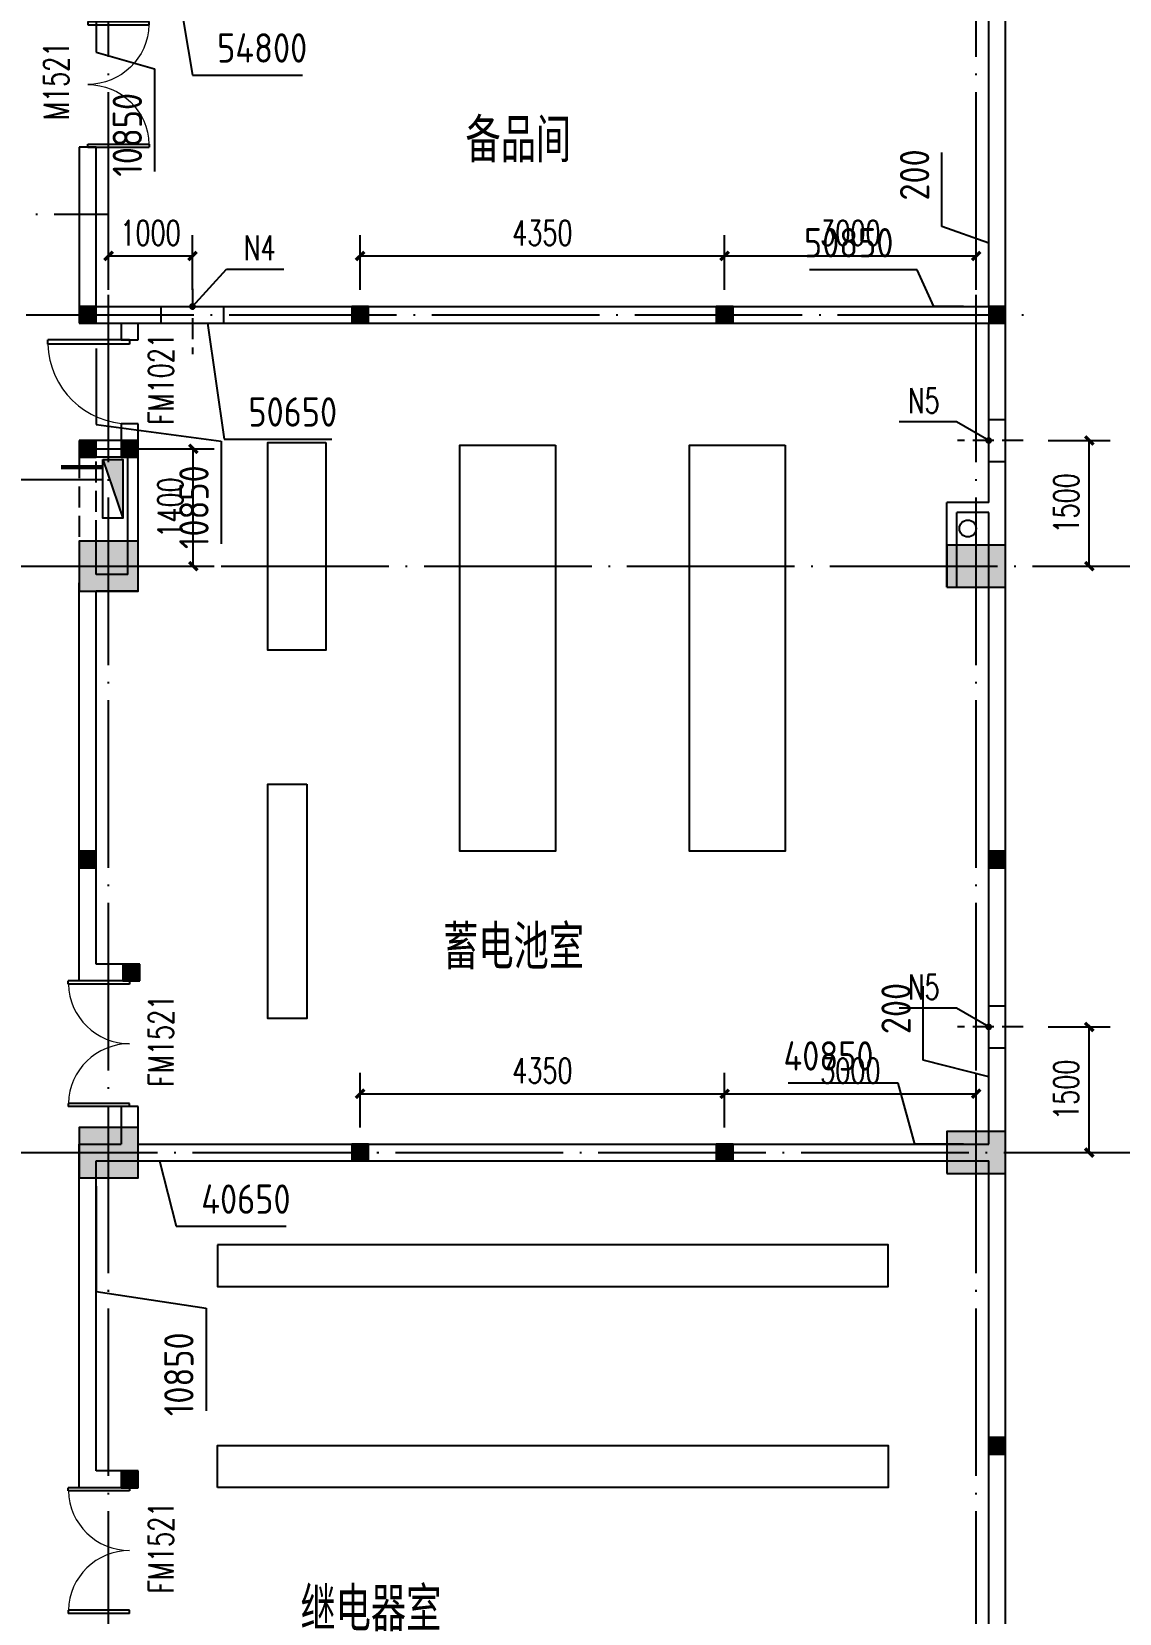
# Model space of a CAD drawing. Extents: x -59142 to 322364, y -122476 to 91021.
# Drawn here: x 99029 to 112007, y 61872 to 80753 of the extents above; entities that cross this region are included whole.
import ezdxf

# ---------------------------------------------------------------- set-up
doc = ezdxf.new("R2010")
doc.units = 0
doc.header["$LTSCALE"] = 1000
doc.header["$MEASUREMENT"] = 0
doc.linetypes.add('DASH', pattern=[0.35, 0.25, -0.1])
doc.linetypes.add('DOTE', pattern=[2.42, 2, -0.2, 0.02, -0.2])
for name, color, linetype in [('CENTRE LINE', 1, 'DOTE'), ('COLUMN', 255, 'Continuous'), ('DIM_IDEN', 3, 'Continuous'), ('DOTE', 1, 'DOTE'), ('EQUIPMENT', 171, 'Continuous'), ('GROUND', 204, 'Continuous'), ('HOLE', 6, 'Continuous'), ('PUB_DIM', 3, 'Continuous'), ('PUB_HATCH', 255, 'Continuous'), ('PUB_TEXT', 7, 'Continuous'), ('TEXT', 62, 'Continuous'), ('WALL', 255, 'Continuous'), ('WINDOW', 4, 'Continuous'), ('WINDOW_TEXT', 7, 'Continuous')]:
    doc.layers.add(name, color=color, linetype=linetype)
doc.styles.add('_TCH_DIM', font='SIMPLEX', dxfattribs={"bigfont": 'GBCBIG'})
doc.styles.add('_TCH_DIM_T3', font='SIMPLEX', dxfattribs={"width": 0.705882, "bigfont": 'GBCBIG'})
doc.styles.add('_TCH_WINDOW', font='SIMPLEX', dxfattribs={"bigfont": 'GBCBIG'})
doc.styles.add('HZTXT', font='geditxt.shx', dxfattribs={"width": 0.8, "bigfont": 'hztxt1.shx'})
doc.styles.get("Standard").update_dxf_attribs({"font": 'gbenor.shx', "bigfont": 'gbcbig.shx'})
doc.dimstyles.new('_TCH_ARCH&&100', dxfattribs={"dimtxt": 297.5, "dimasz": 100, "dimexe": 250, "dimexo": 300, "dimgap": 126.25, "dimtad": 1, "dimdec": 0, "dimzin": 0, "dimdsep": 46, "dimtxsty": '_TCH_DIM_T3', "dimblk": 'ARCHTICK', "dimcen": 0.09, "dimazin": 2, "dimtfac": 1, "dimtdec": 0, "dimtix": 1, "dimtmove": 2, "dimatfit": 3, "dimfxl": 1, "dimtolj": 1, "dimtzin": 0, "dimarcsym": 0})
doc.dimstyles.get("Standard").update_dxf_attribs({"dimscale": 100, "dimtxt": 3.5, "dimasz": 1, "dimexe": 2.5, "dimexo": 3, "dimgap": 1.5, "dimtad": 1, "dimdec": 0, "dimzin": 0, "dimdsep": 46, "dimtxsty": 'Standard', "dimblk": 'ARCHTICK', "dimcen": 0.09, "dimadec": 0, "dimazin": 0, "dimtfac": 1, "dimtdec": 0, "dimtix": 1, "dimtmove": 2, "dimatfit": 3, "dimfxl": 1, "dimtolj": 1, "dimtzin": 0, "dimarcsym": 0})

# ---------------------------------------------------------------- blocks, each defined once
blk = doc.blocks.new('_FZH')
blk.add_lwpolyline([(-0.5, -0.5), (0.5, -0.5), (0.5, 0.5), (-0.5, 0.5)], close=True)
at = {"layer": 'PUB_HATCH'}
blk.add_solid([(-0.5, -0.5), (0.5, -0.5), (-0.5, 0.5), (0.5, 0.5)], dxfattribs=at)
blk = doc.blocks.new('DSADa')
at = {"layer": 'COLUMN'}
for p, xscale, yscale, zscale, rotation in [((12750, -7000), 700.0000000001892, 599.9984741202788, 599.9984741202788, 3.692380445562536e-11), ((23100, -7000), 699.9999999997672, 499.9999999998399, 499.9999999998399, 3.811489492195883e-11), ((12750, -14000), 700.0000000001892, 599.9984741202788, 599.9984741202788, 3.692380445562536e-11), ((23100, -14000), 699.9999999997672, 499.9999999998399, 499.9999999998399, 3.811489492195883e-11)]:
    blk.add_blockref('_FZH', p, dxfattribs=dict(at, xscale=xscale, yscale=yscale, zscale=zscale, rotation=rotation))
blk = doc.blocks.new('A$C0FBE4C39')
at = {"layer": 'EQUIPMENT'}
for points in [[(-7759, -5522), (-7759, -8002), (-8449, -8003), (-8449, -5522)], [(-5019, -5557), (-5019, -10400), (-6159, -10400), (-6159, -5557)], [(-2279, -5557), (-2279, -10400), (-3419, -10400), (-3419, -5557)], [(-7987, -9603), (-7987, -12401), (-8449, -12401), (-8449, -9603)], [(-9050, -15100), (-9050, -15600), (-1050, -15600), (-1050, -15100)], [(-9050, -17999), (-9050, -17498), (-1050, -17498), (-1050, -17999)]]:
    blk.add_lwpolyline(points, close=True, dxfattribs=at)
blk = doc.blocks.new('A$C2CBA13EF')
at = {"layer": 'GROUND'}
blk.add_circle((23000, 27950), 100, dxfattribs=at)
blk = doc.blocks.new('trwt')
at = {"layer": 'EQUIPMENT'}
h = blk.add_hatch(color=256, dxfattribs=at)
h.dxf.hatch_style = 1
h.paths.add_polyline_path([(240, 0), (240, 700), (0, 700)])
blk.add_line((0, 700), (240, 0), dxfattribs=at)
blk.add_lwpolyline([(0, 700), (240, 700), (240, 0), (0, 0)], close=True, dxfattribs=at)
blk = doc.blocks.new('_ArchTick')
at = {"color": 0, "linetype": 'ByBlock', "const_width": 0.4}
blk.add_lwpolyline([(-0.5, -0.5), (0.5, 0.5)], dxfattribs=at)
blk = doc.blocks.new('*D377')
at = {"layer": 'Defpoints', "color": 0, "transparency": 16777216}
for p in [(110858, 68872), (111648, 68872), (110858, 67372)]:
    blk.add_point(p, dxfattribs=at)
at = {"layer": 'HOLE', "color": 0, "lineweight": -2, "transparency": 16777216}
for p, q in [((111158, 68872), (111898, 68872)), ((111648, 67372), (111648, 68872)), ((111158, 67372), (111898, 67372))]:
    blk.add_line(p, q, dxfattribs=at)
at = {"layer": 'HOLE', "color": 0, "lineweight": -2, "transparency": 16777216, "xscale": 100, "yscale": 100, "zscale": 100}
for p, rotation in [((111648, 68872), 90), ((111648, 67372), 270)]:
    blk.add_blockref('_ArchTick', p, dxfattribs=dict(at, rotation=rotation))
at = {"layer": 'HOLE', "color": 0, "transparency": 16777216, "insert": (111373, 68122), "char_height": 297.5, "attachment_point": 5, "rotation": 90, "style": '_TCH_DIM_T3'}
blk.add_mtext('\\A1;1500', dxfattribs=at)
blk = doc.blocks.new('*D382')
at = {"layer": 'Defpoints', "color": 0, "transparency": 16777216}
for p in [(110858, 75872), (111648, 75872), (110858, 74372)]:
    blk.add_point(p, dxfattribs=at)
at = {"layer": 'HOLE', "color": 0, "lineweight": -2, "transparency": 16777216}
for p, q in [((111158, 75872), (111898, 75872)), ((111648, 74372), (111648, 75872)), ((111158, 74372), (111898, 74372))]:
    blk.add_line(p, q, dxfattribs=at)
at = {"layer": 'HOLE', "color": 0, "lineweight": -2, "transparency": 16777216, "xscale": 100, "yscale": 100, "zscale": 100}
for p, rotation in [((111648, 75872), 90), ((111648, 74372), 270)]:
    blk.add_blockref('_ArchTick', p, dxfattribs=dict(at, rotation=rotation))
at = {"layer": 'HOLE', "color": 0, "transparency": 16777216, "insert": (111374, 75122), "char_height": 297.5, "attachment_point": 5, "rotation": 90, "style": '_TCH_DIM_T3'}
blk.add_mtext('\\A1;1500', dxfattribs=at)
blk = doc.blocks.new('*D383')
at = {"layer": 'Defpoints', "color": 0, "transparency": 16777216}
for p in [(107298, 78075), (102948, 77372), (107298, 77372)]:
    blk.add_point(p, dxfattribs=at)
at = {"layer": 'PUB_DIM', "color": 0, "lineweight": -2, "transparency": 16777216}
for p, q in [((102948, 77672), (102948, 78325)), ((107298, 77672), (107298, 78325)), ((102948, 78075), (107298, 78075))]:
    blk.add_line(p, q, dxfattribs=at)
at = {"layer": 'PUB_DIM', "color": 0, "lineweight": -2, "transparency": 16777216, "xscale": 100, "yscale": 100, "zscale": 100, "rotation": 180}
blk.add_blockref('_ArchTick', (102948, 78075), dxfattribs=at)
at = {"layer": 'PUB_DIM', "color": 0, "lineweight": -2, "transparency": 16777216, "xscale": 100, "yscale": 100, "zscale": 100}
blk.add_blockref('_ArchTick', (107298, 78075), dxfattribs=at)
at = {"layer": 'PUB_DIM', "color": 0, "transparency": 16777216, "insert": (105123, 78350), "char_height": 297.5, "attachment_point": 5, "style": '_TCH_DIM_T3'}
blk.add_mtext('\\A1;4350', dxfattribs=at)
blk = doc.blocks.new('*D384')
at = {"layer": 'Defpoints', "color": 0, "transparency": 16777216}
for p in [(110298, 78075), (107298, 77372), (110298, 77372)]:
    blk.add_point(p, dxfattribs=at)
at = {"layer": 'PUB_DIM', "color": 0, "lineweight": -2, "transparency": 16777216}
for p, q in [((107298, 77672), (107298, 78325)), ((110298, 77672), (110298, 78325)), ((107298, 78075), (110298, 78075))]:
    blk.add_line(p, q, dxfattribs=at)
at = {"layer": 'PUB_DIM', "color": 0, "lineweight": -2, "transparency": 16777216, "xscale": 100, "yscale": 100, "zscale": 100, "rotation": 180}
blk.add_blockref('_ArchTick', (107298, 78075), dxfattribs=at)
at = {"layer": 'PUB_DIM', "color": 0, "lineweight": -2, "transparency": 16777216, "xscale": 100, "yscale": 100, "zscale": 100}
blk.add_blockref('_ArchTick', (110298, 78075), dxfattribs=at)
at = {"layer": 'PUB_DIM', "color": 0, "transparency": 16777216, "insert": (108798, 78350), "char_height": 297.5, "attachment_point": 5, "style": '_TCH_DIM_T3'}
blk.add_mtext('\\A1;3000', dxfattribs=at)
blk = doc.blocks.new('*D923')
at = {"layer": 'Defpoints', "color": 0, "transparency": 16777216}
for p in [(100418, 75772), (100958, 75772), (100418, 74372)]:
    blk.add_point(p, dxfattribs=at)
at = {"layer": 'PUB_DIM', "color": 0, "lineweight": -2, "transparency": 16777216}
for p, q in [((100718, 75772), (101208, 75772)), ((100958, 74372), (100958, 75772)), ((100718, 74372), (101208, 74372))]:
    blk.add_line(p, q, dxfattribs=at)
at = {"layer": 'PUB_DIM', "color": 0, "lineweight": -2, "transparency": 16777216, "xscale": 100, "yscale": 100, "zscale": 100}
for p, rotation in [((100958, 75772), 90), ((100958, 74372), 270)]:
    blk.add_blockref('_ArchTick', p, dxfattribs=dict(at, rotation=rotation))
at = {"layer": 'PUB_DIM', "color": 0, "transparency": 16777216, "insert": (100684, 75072), "char_height": 297.5, "attachment_point": 5, "rotation": 90, "style": '_TCH_DIM_T3'}
blk.add_mtext('\\A1;1400', dxfattribs=at)
blk = doc.blocks.new('*D940')
at = {"layer": 'Defpoints', "color": 0, "transparency": 16777216}
for p in [(107298, 68075), (102948, 67372), (107298, 67372)]:
    blk.add_point(p, dxfattribs=at)
at = {"layer": 'PUB_DIM', "color": 0, "lineweight": -2, "transparency": 16777216}
for p, q in [((102948, 67672), (102948, 68325)), ((107298, 67672), (107298, 68325)), ((102948, 68075), (107298, 68075))]:
    blk.add_line(p, q, dxfattribs=at)
at = {"layer": 'PUB_DIM', "color": 0, "lineweight": -2, "transparency": 16777216, "xscale": 100, "yscale": 100, "zscale": 100, "rotation": 180}
blk.add_blockref('_ArchTick', (102948, 68075), dxfattribs=at)
at = {"layer": 'PUB_DIM', "color": 0, "lineweight": -2, "transparency": 16777216, "xscale": 100, "yscale": 100, "zscale": 100}
blk.add_blockref('_ArchTick', (107298, 68075), dxfattribs=at)
at = {"layer": 'PUB_DIM', "color": 0, "transparency": 16777216, "insert": (105123, 68350), "char_height": 297.5, "attachment_point": 5, "style": '_TCH_DIM_T3'}
blk.add_mtext('\\A1;4350', dxfattribs=at)
blk = doc.blocks.new('*D941')
at = {"layer": 'Defpoints', "color": 0, "transparency": 16777216}
for p in [(110298, 68075), (107298, 67372), (110298, 67372)]:
    blk.add_point(p, dxfattribs=at)
at = {"layer": 'PUB_DIM', "color": 0, "lineweight": -2, "transparency": 16777216}
for p, q in [((107298, 67672), (107298, 68325)), ((110298, 67672), (110298, 68325)), ((107298, 68075), (110298, 68075))]:
    blk.add_line(p, q, dxfattribs=at)
at = {"layer": 'PUB_DIM', "color": 0, "lineweight": -2, "transparency": 16777216, "xscale": 100, "yscale": 100, "zscale": 100, "rotation": 180}
blk.add_blockref('_ArchTick', (107298, 68075), dxfattribs=at)
at = {"layer": 'PUB_DIM', "color": 0, "lineweight": -2, "transparency": 16777216, "xscale": 100, "yscale": 100, "zscale": 100}
blk.add_blockref('_ArchTick', (110298, 68075), dxfattribs=at)
at = {"layer": 'PUB_DIM', "color": 0, "transparency": 16777216, "insert": (108798, 68350), "char_height": 297.5, "attachment_point": 5, "style": '_TCH_DIM_T3'}
blk.add_mtext('\\A1;3000', dxfattribs=at)
blk = doc.blocks.new('*D942')
at = {"layer": 'Defpoints', "color": 0, "transparency": 16777216}
for p in [(100948, 78075), (99948, 77372), (100948, 77372)]:
    blk.add_point(p, dxfattribs=at)
at = {"layer": 'HOLE', "color": 0, "lineweight": -2, "transparency": 16777216}
for p, q in [((99948, 77672), (99948, 78325)), ((100948, 77672), (100948, 78325)), ((99948, 78075), (100948, 78075))]:
    blk.add_line(p, q, dxfattribs=at)
at = {"layer": 'HOLE', "color": 0, "lineweight": -2, "transparency": 16777216, "xscale": 100, "yscale": 100, "zscale": 100, "rotation": 180}
blk.add_blockref('_ArchTick', (99948, 78075), dxfattribs=at)
at = {"layer": 'HOLE', "color": 0, "lineweight": -2, "transparency": 16777216, "xscale": 100, "yscale": 100, "zscale": 100}
blk.add_blockref('_ArchTick', (100948, 78075), dxfattribs=at)
at = {"layer": 'HOLE', "color": 0, "transparency": 16777216, "insert": (100448, 78350), "char_height": 297.5, "attachment_point": 5, "style": '_TCH_DIM_T3'}
blk.add_mtext('\\A1;1000', dxfattribs=at)
blk = doc.blocks.new('$DorLib2D$00000002')
for p, q in [((-0.5, 0), (-0.5, 0.4875)), ((-0.475, 0.4875), (-0.5, 0.4875)), ((-0.475, 0), (-0.475, 0.4875)), ((0.475, 0), (0.475, 0.4875)), ((0.475, 0.4875), (0.5, 0.4875)), ((0.5, 0), (0.5, 0.4875)), ((-0.5, 0), (-0.475, 0)), ((0.5, 0), (0.475, 0))]:
    blk.add_line(p, q)
at = {"lineweight": 13}
for centre, start, end in [((-0.4875, 0), 0, 88.53072), ((0.4875, 0), 91.46928, 180)]:
    blk.add_arc(centre, 0.4875, start, end, dxfattribs=at)
blk = doc.blocks.new('$DorLib2D$00000001')
for p, q in [((0.45, 0.975), (0.5, 0.975)), ((0.45, 0), (0.45, 0.975)), ((0.5, 0), (0.5, 0.975)), ((0.5, 0), (0.45, 0))]:
    blk.add_line(p, q)
at = {"lineweight": 13}
blk.add_arc((0.475, 0), 0.975, 91.4693, 180, dxfattribs=at)
blk = doc.blocks.new('*D1665')
at = {"color": 0, "lineweight": -2, "transparency": 16777216}
for p, q in [((99798, 66972), (99798, 65714)), ((99798, 65714), (101111, 65514)), ((101111, 65514), (101111, 64288))]:
    blk.add_line(p, q, dxfattribs=at)
at = {"layer": 'Defpoints', "color": 0, "transparency": 16777216}
for p in [(99798, 67272), (101111, 65314), (110648, 26622)]:
    blk.add_point(p, dxfattribs=at)
at = {"color": 0, "transparency": 16777216, "insert": (100786, 64726), "char_height": 350, "attachment_point": 5, "rotation": 90}
blk.add_mtext('\\A1;10850', dxfattribs=at)
blk = doc.blocks.new('*D1666')
at = {"color": 0, "lineweight": -2, "transparency": 16777216}
for p, q in [((100098, 67272), (100554, 67272)), ((100554, 67272), (100754, 66492)), ((100754, 66492), (102067, 66492))]:
    blk.add_line(p, q, dxfattribs=at)
at = {"layer": 'Defpoints', "color": 0, "transparency": 16777216}
for p in [(99798, 67272), (100954, 66492), (110648, 26622)]:
    blk.add_point(p, dxfattribs=at)
at = {"color": 0, "transparency": 16777216, "insert": (101586, 66817), "char_height": 350, "attachment_point": 5}
blk.add_mtext('\\A1;40650', dxfattribs=at)
blk = doc.blocks.new('*D1667')
at = {"color": 0, "lineweight": -2, "transparency": 16777216}
for p, q in [((109368, 68201), (108056, 68201)), ((109568, 67472), (109368, 68201)), ((110148, 67472), (109568, 67472))]:
    blk.add_line(p, q, dxfattribs=at)
at = {"layer": 'Defpoints', "color": 0, "transparency": 16777216}
for p in [(109168, 68201), (110448, 67472), (110648, 26622)]:
    blk.add_point(p, dxfattribs=at)
at = {"color": 0, "transparency": 16777216, "insert": (108537, 68526), "char_height": 350, "attachment_point": 5}
blk.add_mtext('\\A1;40850', dxfattribs=at)
blk = doc.blocks.new('*D1668')
at = {"color": 0, "lineweight": -2, "transparency": 16777216}
for p, q in [((109668, 68476), (109668, 69359)), ((110448, 68276), (109668, 68476)), ((110448, 67772), (110448, 68276))]:
    blk.add_line(p, q, dxfattribs=at)
at = {"layer": 'Defpoints', "color": 0, "transparency": 16777216}
for p in [(109668, 68676), (110448, 67472), (110648, 26622)]:
    blk.add_point(p, dxfattribs=at)
at = {"color": 0, "transparency": 16777216, "insert": (109343, 69092), "char_height": 350, "attachment_point": 5, "rotation": 90}
blk.add_mtext('\\A1;200', dxfattribs=at)
blk = doc.blocks.new('*D1669')
at = {"color": 0, "lineweight": -2, "transparency": 16777216}
for p, q in [((100098, 77272), (101128, 77272)), ((101128, 77272), (101328, 75888)), ((101328, 75888), (102612, 75888))]:
    blk.add_line(p, q, dxfattribs=at)
at = {"layer": 'Defpoints', "color": 0, "transparency": 16777216}
for p in [(99798, 77272), (101528, 75888), (110648, 26622)]:
    blk.add_point(p, dxfattribs=at)
at = {"color": 0, "transparency": 16777216, "insert": (102145, 76213), "char_height": 350, "attachment_point": 5}
blk.add_mtext('\\A1;50650', dxfattribs=at)
blk = doc.blocks.new('*D1670')
at = {"color": 0, "lineweight": -2, "transparency": 16777216}
for p, q in [((99798, 76972), (99798, 76064)), ((99798, 76064), (101291, 75864)), ((101291, 75864), (101291, 74638))]:
    blk.add_line(p, q, dxfattribs=at)
at = {"layer": 'Defpoints', "color": 0, "transparency": 16777216}
for p in [(99798, 77272), (101291, 75664), (110648, 26622)]:
    blk.add_point(p, dxfattribs=at)
at = {"color": 0, "transparency": 16777216, "insert": (100966, 75076), "char_height": 350, "attachment_point": 5, "rotation": 90}
blk.add_mtext('\\A1;10850', dxfattribs=at)
blk = doc.blocks.new('*D1671')
at = {"color": 0, "lineweight": -2, "transparency": 16777216}
for p, q in [((109594, 77908), (108311, 77908)), ((109794, 77472), (109594, 77908)), ((110148, 77472), (109794, 77472))]:
    blk.add_line(p, q, dxfattribs=at)
at = {"layer": 'Defpoints', "color": 0, "transparency": 16777216}
for p in [(109394, 77908), (110448, 77472), (110648, 26622)]:
    blk.add_point(p, dxfattribs=at)
at = {"color": 0, "transparency": 16777216, "insert": (108778, 78233), "char_height": 350, "attachment_point": 5}
blk.add_mtext('\\A1;50850', dxfattribs=at)
blk = doc.blocks.new('*D1672')
at = {"color": 0, "lineweight": -2, "transparency": 16777216}
for p, q in [((109889, 78426), (109889, 79309)), ((110448, 78226), (109889, 78426)), ((110448, 77772), (110448, 78226))]:
    blk.add_line(p, q, dxfattribs=at)
at = {"layer": 'Defpoints', "color": 0, "transparency": 16777216}
for p in [(109889, 78626), (110448, 77472), (110648, 26622)]:
    blk.add_point(p, dxfattribs=at)
at = {"color": 0, "transparency": 16777216, "insert": (109564, 79042), "char_height": 350, "attachment_point": 5, "rotation": 90}
blk.add_mtext('\\A1;200', dxfattribs=at)
blk = doc.blocks.new('*D1673')
at = {"color": 0, "lineweight": -2, "transparency": 16777216}
for p, q in [((100098, 81422), (100749, 81422)), ((100749, 81422), (100949, 80233)), ((100949, 80233), (102262, 80233))]:
    blk.add_line(p, q, dxfattribs=at)
at = {"layer": 'Defpoints', "color": 0, "transparency": 16777216}
for p in [(99798, 81422), (101149, 80233), (110648, 26622)]:
    blk.add_point(p, dxfattribs=at)
at = {"color": 0, "transparency": 16777216, "insert": (101780, 80558), "char_height": 350, "attachment_point": 5}
blk.add_mtext('\\A1;54800', dxfattribs=at)
blk = doc.blocks.new('*D1674')
at = {"color": 0, "lineweight": -2, "transparency": 16777216}
for p, q in [((99798, 81122), (99798, 80509)), ((99798, 80509), (100496, 80309)), ((100496, 80309), (100496, 79084))]:
    blk.add_line(p, q, dxfattribs=at)
at = {"layer": 'Defpoints', "color": 0, "transparency": 16777216}
for p in [(99798, 81422), (100496, 80109), (110648, 26622)]:
    blk.add_point(p, dxfattribs=at)
at = {"color": 0, "transparency": 16777216, "insert": (100171, 79521), "char_height": 350, "attachment_point": 5, "rotation": 90}
blk.add_mtext('\\A1;10850', dxfattribs=at)
blk = doc.blocks.new('*D1675')
at = {"color": 0, "lineweight": -2, "transparency": 16777216}
for p, q in [((97314, 79050), (96031, 79050)), ((97448, 78672), (97314, 79050)), ((97348, 78672), (97448, 78672))]:
    blk.add_line(p, q, dxfattribs=at)
at = {"layer": 'Defpoints', "color": 0, "transparency": 16777216}
for p in [(97114, 79050), (97648, 78672), (110648, 26622)]:
    blk.add_point(p, dxfattribs=at)
at = {"color": 0, "transparency": 16777216, "insert": (96498, 79375), "char_height": 350, "attachment_point": 5}
blk.add_mtext('\\A1;52050', dxfattribs=at)
blk = doc.blocks.new('*D1676')
at = {"color": 0, "lineweight": -2, "transparency": 16777216}
for p, q in [((97442, 79048), (97442, 80273)), ((97648, 78872), (97442, 79048)), ((97648, 78972), (97648, 78872))]:
    blk.add_line(p, q, dxfattribs=at)
at = {"layer": 'Defpoints', "color": 0, "transparency": 16777216}
for p in [(97442, 79248), (97648, 78672), (110648, 26622)]:
    blk.add_point(p, dxfattribs=at)
at = {"color": 0, "transparency": 16777216, "insert": (97117, 79835), "char_height": 350, "attachment_point": 5, "rotation": 90}
blk.add_mtext('\\A1;13000', dxfattribs=at)
blk = doc.blocks.new('*D1677')
at = {"color": 0, "lineweight": -2, "transparency": 16777216}
for p, q in [((94498, 81422), (94707, 81422)), ((94707, 81422), (94907, 80697)), ((94907, 80697), (96220, 80697))]:
    blk.add_line(p, q, dxfattribs=at)
at = {"layer": 'Defpoints', "color": 0, "transparency": 16777216}
for p in [(94198, 81422), (95107, 80697), (110648, 26622)]:
    blk.add_point(p, dxfattribs=at)
at = {"color": 0, "transparency": 16777216, "insert": (95739, 81022), "char_height": 350, "attachment_point": 5}
blk.add_mtext('\\A1;54800', dxfattribs=at)
blk = doc.blocks.new('*D1678')
at = {"color": 0, "lineweight": -2, "transparency": 16777216}
for p, q in [((94198, 81122), (94198, 81030)), ((94198, 81030), (94774, 80830)), ((94774, 80830), (94774, 79576))]:
    blk.add_line(p, q, dxfattribs=at)
at = {"layer": 'Defpoints', "color": 0, "transparency": 16777216}
for p in [(94198, 81422), (94774, 80630), (110648, 26622)]:
    blk.add_point(p, dxfattribs=at)
at = {"color": 0, "transparency": 16777216, "insert": (94449, 80028), "char_height": 350, "attachment_point": 5, "rotation": 90}
blk.add_mtext('\\A1;16450', dxfattribs=at)
blk = doc.blocks.new('*D1679')
at = {"color": 0, "lineweight": -2, "transparency": 16777216}
for p, q in [((91653, 76818), (90370, 76818)), ((91398, 76672), (91498, 76672)), ((91498, 76672), (91653, 76818))]:
    blk.add_line(p, q, dxfattribs=at)
at = {"layer": 'Defpoints', "color": 0, "transparency": 16777216}
for p in [(91453, 76818), (91698, 76672), (110648, 26622)]:
    blk.add_point(p, dxfattribs=at)
at = {"color": 0, "transparency": 16777216, "insert": (90837, 77143), "char_height": 350, "attachment_point": 5}
blk.add_mtext('\\A1;50050', dxfattribs=at)
blk = doc.blocks.new('*D1680')
at = {"color": 0, "lineweight": -2, "transparency": 16777216}
for p, q in [((91493, 76816), (91493, 78042)), ((91698, 76872), (91493, 76816)), ((91698, 76972), (91698, 76872))]:
    blk.add_line(p, q, dxfattribs=at)
at = {"layer": 'Defpoints', "color": 0, "transparency": 16777216}
for p in [(91493, 77016), (91698, 76672), (110648, 26622)]:
    blk.add_point(p, dxfattribs=at)
at = {"color": 0, "transparency": 16777216, "insert": (91168, 77604), "char_height": 350, "attachment_point": 5, "rotation": 90}
blk.add_mtext('\\A1;18950', dxfattribs=at)
blk = doc.blocks.new('*D1681')
at = {"color": 0, "lineweight": -2, "transparency": 16777216}
for p, q in [((87098, 78172), (87098, 78184)), ((87098, 78184), (87488, 77984)), ((87488, 77984), (87488, 76693))]:
    blk.add_line(p, q, dxfattribs=at)
at = {"layer": 'Defpoints', "color": 0, "transparency": 16777216}
for p in [(87098, 78472), (87488, 77784), (110648, 26622)]:
    blk.add_point(p, dxfattribs=at)
at = {"color": 0, "transparency": 16777216, "insert": (87163, 77163), "char_height": 350, "attachment_point": 5, "rotation": 90}
blk.add_mtext('\\A1;23550', dxfattribs=at)
blk = doc.blocks.new('*D1682')
at = {"color": 0, "lineweight": -2, "transparency": 16777216}
for p, q in [((87398, 78472), (87298, 78472)), ((87298, 78472), (87494, 77963)), ((87494, 77963), (88719, 77963))]:
    blk.add_line(p, q, dxfattribs=at)
at = {"layer": 'Defpoints', "color": 0, "transparency": 16777216}
for p in [(87098, 78472), (87694, 77963), (110648, 26622)]:
    blk.add_point(p, dxfattribs=at)
at = {"color": 0, "transparency": 16777216, "insert": (88282, 78288), "char_height": 350, "attachment_point": 5}
blk.add_mtext('\\A1;51850', dxfattribs=at)
blk = doc.blocks.new('*D1683')
at = {"color": 0, "lineweight": -2, "transparency": 16777216}
for p, q in [((91339, 74558), (90027, 74558)), ((91498, 74322), (91339, 74558)), ((91398, 74322), (91498, 74322))]:
    blk.add_line(p, q, dxfattribs=at)
at = {"layer": 'Defpoints', "color": 0, "transparency": 16777216}
for p in [(91139, 74558), (91698, 74322), (110648, 26622)]:
    blk.add_point(p, dxfattribs=at)
at = {"color": 0, "transparency": 16777216, "insert": (90508, 74883), "char_height": 350, "attachment_point": 5}
blk.add_mtext('\\A1;47700', dxfattribs=at)
blk = doc.blocks.new('*D1684')
at = {"color": 0, "lineweight": -2, "transparency": 16777216}
for p, q in [((91488, 74508), (91488, 75734)), ((91698, 74622), (91698, 74522)), ((91698, 74522), (91488, 74508))]:
    blk.add_line(p, q, dxfattribs=at)
at = {"layer": 'Defpoints', "color": 0, "transparency": 16777216}
for p in [(91488, 74708), (91698, 74322), (110648, 26622)]:
    blk.add_point(p, dxfattribs=at)
at = {"color": 0, "transparency": 16777216, "insert": (91163, 75296), "char_height": 350, "attachment_point": 5, "rotation": 90}
blk.add_mtext('\\A1;18950', dxfattribs=at)
blk = doc.blocks.new('*D1685')
at = {"color": 0, "lineweight": -2, "transparency": 16777216}
for p, q in [((87098, 76172), (87098, 76188)), ((87098, 76188), (87593, 75988)), ((87593, 75988), (87593, 74697))]:
    blk.add_line(p, q, dxfattribs=at)
at = {"layer": 'Defpoints', "color": 0, "transparency": 16777216}
for p in [(87098, 76472), (87593, 75788), (110648, 26622)]:
    blk.add_point(p, dxfattribs=at)
at = {"color": 0, "transparency": 16777216, "insert": (87268, 75168), "char_height": 350, "attachment_point": 5, "rotation": 90}
blk.add_mtext('\\A1;23550', dxfattribs=at)
blk = doc.blocks.new('*D1686')
at = {"color": 0, "lineweight": -2, "transparency": 16777216}
for p, q in [((87298, 76472), (87288, 76162)), ((87398, 76472), (87298, 76472)), ((87288, 76162), (88602, 76162))]:
    blk.add_line(p, q, dxfattribs=at)
at = {"layer": 'Defpoints', "color": 0, "transparency": 16777216}
for p in [(87098, 76472), (87488, 76162, 0), (110648, 26622)]:
    blk.add_point(p, dxfattribs=at)
at = {"color": 0, "transparency": 16777216, "insert": (88120, 76487), "char_height": 350, "attachment_point": 5}
blk.add_mtext('\\A1;49850', dxfattribs=at)
blk = doc.blocks.new('*D1687')
at = {"color": 0, "lineweight": -2, "transparency": 16777216}
for p, q in [((95988, 68570), (94675, 68570)), ((96188, 67472), (95988, 68570)), ((97348, 67472), (96188, 67472))]:
    blk.add_line(p, q, dxfattribs=at)
at = {"layer": 'Defpoints', "color": 0, "transparency": 16777216}
for p in [(95788, 68570), (97648, 67472), (110648, 26622)]:
    blk.add_point(p, dxfattribs=at)
at = {"color": 0, "transparency": 16777216, "insert": (95157, 68895), "char_height": 350, "attachment_point": 5}
blk.add_mtext('\\A1;40850', dxfattribs=at)
blk = doc.blocks.new('*D1688')
at = {"color": 0, "lineweight": -2, "transparency": 16777216}
for p, q in [((96595, 68589), (96595, 69814)), ((97648, 68389), (96595, 68589)), ((97648, 67772), (97648, 68389))]:
    blk.add_line(p, q, dxfattribs=at)
at = {"layer": 'Defpoints', "color": 0, "transparency": 16777216}
for p in [(96595, 68789), (97648, 67472), (110648, 26622)]:
    blk.add_point(p, dxfattribs=at)
at = {"color": 0, "transparency": 16777216, "insert": (96270, 69376), "char_height": 350, "attachment_point": 5, "rotation": 90}
blk.add_mtext('\\A1;13000', dxfattribs=at)
blk = doc.blocks.new('*D1689')
at = {"color": 0, "lineweight": -2, "transparency": 16777216}
for p, q in [((87098, 73822), (87098, 73104)), ((87098, 73104), (87853, 72904)), ((87853, 72904), (87853, 71613))]:
    blk.add_line(p, q, dxfattribs=at)
at = {"layer": 'Defpoints', "color": 0, "transparency": 16777216}
for p in [(87098, 74122), (87853, 72704), (110648, 26622)]:
    blk.add_point(p, dxfattribs=at)
at = {"color": 0, "transparency": 16777216, "insert": (87528, 72084), "char_height": 350, "attachment_point": 5, "rotation": 90}
blk.add_mtext('\\A1;23550', dxfattribs=at)
blk = doc.blocks.new('*D1690')
at = {"color": 0, "lineweight": -2, "transparency": 16777216}
for p, q in [((87398, 74122), (87659, 74122)), ((87659, 74122), (87859, 73271)), ((87859, 73271), (89172, 73271))]:
    blk.add_line(p, q, dxfattribs=at)
at = {"layer": 'Defpoints', "color": 0, "transparency": 16777216}
for p in [(87098, 74122), (88059, 73271), (110648, 26622)]:
    blk.add_point(p, dxfattribs=at)
at = {"color": 0, "transparency": 16777216, "insert": (88691, 73596), "char_height": 350, "attachment_point": 5}
blk.add_mtext('\\A1;47500', dxfattribs=at)
blk = doc.blocks.new('*D1692')
at = {"color": 0, "lineweight": -2, "transparency": 16777216}
for p, q in [((96894, 61778), (96894, 63003)), ((97648, 61578), (96894, 61778)), ((97648, 60772), (97648, 61578))]:
    blk.add_line(p, q, dxfattribs=at)
at = {"layer": 'Defpoints', "color": 0, "transparency": 16777216}
for p in [(96894, 61978), (97648, 60472), (110648, 26622)]:
    blk.add_point(p, dxfattribs=at)
at = {"color": 0, "transparency": 16777216, "insert": (96569, 62566), "char_height": 350, "attachment_point": 5, "rotation": 90}
blk.add_mtext('\\A1;13000', dxfattribs=at)
blk = doc.blocks.new('*D1693')
at = {"color": 0, "lineweight": -2, "transparency": 16777216}
for p, q in [((87098, 66972), (87098, 66291)), ((87098, 66291), (88090, 66091)), ((88090, 66091), (88090, 64800))]:
    blk.add_line(p, q, dxfattribs=at)
at = {"layer": 'Defpoints', "color": 0, "transparency": 16777216}
for p in [(87098, 67272), (88090, 65891), (110648, 26622)]:
    blk.add_point(p, dxfattribs=at)
at = {"color": 0, "transparency": 16777216, "insert": (87765, 65270), "char_height": 350, "attachment_point": 5, "rotation": 90}
blk.add_mtext('\\A1;23550', dxfattribs=at)
blk = doc.blocks.new('*D1694')
at = {"color": 0, "lineweight": -2, "transparency": 16777216}
for p, q in [((87398, 67272), (88036, 67272)), ((88036, 67272), (88236, 66436)), ((88236, 66436), (89549, 66436))]:
    blk.add_line(p, q, dxfattribs=at)
at = {"layer": 'Defpoints', "color": 0, "transparency": 16777216}
for p in [(87098, 67272), (88436, 66436), (110648, 26622)]:
    blk.add_point(p, dxfattribs=at)
at = {"color": 0, "transparency": 16777216, "insert": (89067, 66761), "char_height": 350, "attachment_point": 5}
blk.add_mtext('\\A1;40650', dxfattribs=at)

msp = doc.modelspace()

# ---------------------------------------------------------------- hatches: boundary and pattern name
at = {"layer": 'PUB_HATCH'}
for points in [[(99798.4, 77472.1), (99598.4, 77472.1), (99598.4, 77272.1), (99798.4, 77272.1)], [(102848.4, 77472.1), (102848.4, 77272.1), (103048.4, 77272.1), (103048.4, 77472.1)], [(107198.4, 77472.1), (107198.4, 77272.1), (107398.4, 77272.1), (107398.4, 77472.1)], [(110448.4, 77472.1), (110448.4, 77272.1), (110648.4, 77272.1), (110648.4, 77472.1)], [(99598.4, 75872.1), (99598.4, 75672.1), (99798.4, 75672.1), (99798.4, 75872.1)], [(100298.4, 75872.1), (100098.4, 75872.1), (100098.4, 75672.1), (100298.4, 75672.1)], [(99598.4, 70972.1), (99598.4, 70772.1), (99798.4, 70772.1), (99798.4, 70972.1)], [(110448.4, 70972.1), (110448.4, 70772.1), (110648.4, 70772.1), (110648.4, 70972.1)], [(100118.4, 69622.1), (100118.4, 69422.1), (100318.4, 69422.1), (100318.4, 69622.1)], [(102848.4, 67472.1), (102848.4, 67272.1), (103048.4, 67272.1), (103048.4, 67472.1)], [(107198.4, 67472.1), (107198.4, 67272.1), (107398.4, 67272.1), (107398.4, 67472.1)], [(110448.4, 63972.1), (110448.4, 63772.1), (110648.4, 63772.1), (110648.4, 63972.1)], [(100098.4, 63372.1), (100298.4, 63372.1), (100298.4, 63572.1), (100098.4, 63572.1)]]:
    msp.add_hatch(color=256, dxfattribs=at).paths.add_polyline_path(points)

# ---------------------------------------------------------------- linework, layer by layer
at = {"layer": 'CENTRE LINE'}
for p, q in [((87198.4, 78572.1), (99948.4, 78572.1)), ((98964.5, 77372.1), (111025.5, 77372.1)), ((99598.4, 75772.1), (100815.5, 75772.1))]:
    msp.add_line(p, q, dxfattribs=at)
at = {"layer": 'COLUMN'}
for p, q in [((99798.4, 77472.1), (99598.4, 77472.1)), ((99598.4, 77472.1), (99598.4, 77272.1)), ((99798.4, 77272.1), (99798.4, 77472.1)), ((102848.4, 77472.1), (102848.4, 77272.1)), ((103048.4, 77472.1), (102848.4, 77472.1)), ((103048.4, 77272.1), (103048.4, 77472.1)), ((107198.4, 77472.1), (107198.4, 77272.1)), ((107398.4, 77472.1), (107198.4, 77472.1)), ((107398.4, 77272.1), (107398.4, 77472.1)), ((110448.4, 77472.1), (110448.4, 77272.1)), ((110648.4, 77472.1), (110448.4, 77472.1)), ((110648.4, 77272.1), (110648.4, 77472.1)), ((99598.4, 77272.1), (99798.4, 77272.1)), ((102848.4, 77272.1), (103048.4, 77272.1)), ((107198.4, 77272.1), (107398.4, 77272.1)), ((110448.4, 77272.1), (110648.4, 77272.1)), ((99598.4, 75872.1), (99598.4, 75672.1)), ((99798.4, 75872.1), (99598.4, 75872.1)), ((99798.4, 75672.1), (99798.4, 75872.1)), ((100298.4, 75872.1), (100098.4, 75872.1)), ((100098.4, 75872.1), (100098.4, 75672.1)), ((100298.4, 75672.1), (100298.4, 75872.1)), ((99598.4, 75672.1), (99798.4, 75672.1)), ((100098.4, 75672.1), (100298.4, 75672.1)), ((99598.4, 70972.1), (99598.4, 70772.1)), ((99798.4, 70972.1), (99598.4, 70972.1)), ((99798.4, 70772.1), (99798.4, 70972.1)), ((110448.4, 70972.1), (110448.4, 70772.1)), ((110648.4, 70972.1), (110448.4, 70972.1)), ((110648.4, 70772.1), (110648.4, 70972.1)), ((99598.4, 70772.1), (99798.4, 70772.1)), ((110448.4, 70772.1), (110648.4, 70772.1)), ((100118.4, 69622.1), (100118.4, 69422.1)), ((100318.4, 69622.1), (100118.4, 69622.1)), ((100318.4, 69422.1), (100318.4, 69622.1)), ((100118.4, 69422.1), (100318.4, 69422.1)), ((102848.4, 67472.1), (102848.4, 67272.1)), ((103048.4, 67472.1), (102848.4, 67472.1)), ((103048.4, 67272.1), (103048.4, 67472.1)), ((107198.4, 67472.1), (107198.4, 67272.1)), ((107398.4, 67472.1), (107198.4, 67472.1)), ((107398.4, 67272.1), (107398.4, 67472.1)), ((102848.4, 67272.1), (103048.4, 67272.1)), ((107198.4, 67272.1), (107398.4, 67272.1)), ((110448.4, 63972.1), (110448.4, 63772.1)), ((110648.4, 63972.1), (110448.4, 63972.1)), ((110648.4, 63772.1), (110648.4, 63972.1)), ((110448.4, 63772.1), (110648.4, 63772.1)), ((100298.4, 63572.1), (100098.4, 63572.1)), ((100098.4, 63572.1), (100098.4, 63372.1)), ((100298.4, 63372.1), (100298.4, 63572.1)), ((100098.4, 63372.1), (100298.4, 63372.1))]:
    msp.add_line(p, q, dxfattribs=at)
at = {"layer": 'DIM_IDEN'}
for p, q in [((99404.5, 75403.9), (96394.7, 75403.9)), ((99880.3, 75403.9), (99404.5, 75403.9))]:
    msp.add_line(p, q, dxfattribs=at)
at = {"layer": 'DIM_IDEN', "const_width": 50}
msp.add_lwpolyline([(99880.3, 75553.9), (99380.3, 75553.9)], dxfattribs=at)
at = {"layer": 'DOTE'}
for p, q in [((84351.6, 74372.1), (112915.9, 74372.1)), ((84009.9, 67372.1), (112915.9, 67372.1))]:
    msp.add_line(p, q, dxfattribs=at)
for points in [[(99948.4, 22372.1), (99948.4, 86156)], [(110298.4, 22372.1), (110298.4, 86156)]]:
    msp.add_lwpolyline(points, dxfattribs=at)
at = {"layer": 'HOLE'}
for p, q in [((100948.4, 77472.1), (101353.8, 77918)), ((101353.8, 77918), (102036.8, 77918)), ((100573.4, 77272.1), (100573.4, 77472.1)), ((101323.4, 77272.1), (101323.4, 77472.1)), ((110063.5, 76095), (109380.5, 76095)), ((110448.4, 75872.1), (110063.5, 76095)), ((110448.4, 76122.1), (110648.4, 76122.1)), ((110448.4, 75622.1), (110648.4, 75622.1)), ((110448.4, 69122.1), (110648.4, 69122.1)), ((110063.5, 69095), (109380.5, 69095)), ((110448.4, 68872.1), (110063.5, 69095)), ((110448.4, 68622.1), (110648.4, 68622.1))]:
    msp.add_line(p, q, dxfattribs=at)
at = {"layer": 'HOLE', "linetype": 'DASH'}
for p, q in [((100948.4, 77682), (100948.4, 76901)), ((110858.3, 75872.1), (110077.3, 75872.1)), ((110858.3, 68872.1), (110077.3, 68872.1))]:
    msp.add_line(p, q, dxfattribs=at)
at = {"layer": 'HOLE', "const_width": 40}
for points in [[(100934.9, 77457.3, 1), (100961.8, 77486.9, 1)], [(110465.7, 75862, 1), (110431.1, 75882.1, 1)], [(110465.7, 68862, 1), (110431.1, 68882.1, 1)]]:
    msp.add_lwpolyline(points, format="xyb", close=True, dxfattribs=at)
at = {"layer": 'WALL'}
for p, q in [((110648.4, 77372.1), (110648.4, 81622.1)), ((110448.4, 77472.1), (110448.4, 81422.1)), ((99798.4, 79372.1), (99598.4, 79372.1)), ((99598.4, 79372.1), (99598.4, 77272.1)), ((99798.4, 77472.1), (99798.4, 79372.1)), ((99798.4, 77472.1), (100198.4, 77472.1)), ((100198.4, 77472.1), (110448.4, 77472.1)), ((99598.4, 77272.1), (100098.4, 77272.1)), ((100098.4, 77272.1), (100098.4, 77072.1)), ((100298.4, 77072.1), (100298.4, 77272.1)), ((100298.4, 77272.1), (110448.4, 77272.1)), ((110448.4, 75132.1), (110448.4, 77272.1)), ((110648.4, 75072.1), (110648.4, 77372.1)), ((100098.4, 77072.1), (100298.4, 77072.1)), ((100298.4, 76072.1), (100098.4, 76072.1)), ((100098.4, 76072.1), (100098.4, 75872.1)), ((100298.4, 75872.1), (100298.4, 76072.1)), ((99598.4, 75872.1), (99598.4, 75672.1)), ((100098.4, 75872.1), (99598.4, 75872.1)), ((100298.4, 74072.1), (100298.4, 75872.1)), ((100298.4, 75872.1), (100298.4, 75872.1)), ((99598.4, 75672.1), (99798.4, 75672.1)), ((100198.4, 75672.1), (99798.4, 75672.1)), ((100178.4, 74272.1), (100178.4, 75672.1)), ((100178.4, 75672.1), (100198.4, 75672.1)), ((109948.4, 74122.1), (109948.4, 75132.1)), ((110448.4, 75132.1), (109948.4, 75132.1)), ((110068.4, 74122.1), (110068.4, 75012.1)), ((110448.4, 75012.1), (110068.4, 75012.1)), ((110448.4, 67472.1), (110448.4, 75012.1)), ((110648.4, 67372.1), (110648.4, 75072.1)), ((99798.4, 74672.1), (99598.4, 74672.1)), ((99598.4, 74672.1), (99598.4, 74172.1)), ((99798.4, 74272.1), (99798.4, 74672.1)), ((100178.4, 74272.1), (99798.4, 74272.1)), ((99598.4, 69422.1), (99598.4, 74172.1)), ((99798.4, 69622.1), (99798.4, 74072.1)), ((100298.4, 74072.1), (99798.4, 74072.1)), ((109948.4, 74122.1), (110068.4, 74122.1)), ((100198.4, 69622.1), (99798.4, 69622.1)), ((100318.4, 69622.1), (100198.4, 69622.1)), ((100318.4, 69422.1), (100318.4, 69622.1)), ((100098.4, 69422.1), (99598.4, 69422.1)), ((100298.4, 69422.1), (100098.4, 69422.1)), ((100318.4, 69422.1), (100298.4, 69422.1)), ((100298.4, 67922.1), (100098.4, 67922.1)), ((100098.4, 67922.1), (100098.4, 67472.1)), ((100298.4, 67472.1), (100298.4, 67922.1)), ((99598.4, 67472.1), (100098.4, 67472.1)), ((99598.4, 63372.1), (99598.4, 67472.1)), ((100298.4, 67472.1), (110448.4, 67472.1)), ((99798.4, 67272.1), (100198.4, 67272.1)), ((99798.4, 63572.1), (99798.4, 67272.1)), ((100198.4, 67272.1), (110448.4, 67272.1)), ((110448.4, 59782.1), (110448.4, 67272.1)), ((110648.4, 59722.1), (110648.4, 67372.1)), ((100298.4, 63572.1), (99798.4, 63572.1)), ((100298.4, 63372.1), (100298.4, 63572.1)), ((100098.4, 63372.1), (99598.4, 63372.1)), ((100098.4, 63372.1), (100298.4, 63372.1))]:
    msp.add_line(p, q, dxfattribs=at)
at = {"layer": 'WINDOW', "linetype": 'DASH'}
for p, q in [((99598.4, 75672.1), (99598.4, 74672.1)), ((99798.4, 74672.1), (99798.4, 75672.1))]:
    msp.add_line(p, q, dxfattribs=at)

# ---------------------------------------------------------------- block references
at = {"layer": 'COLUMN'}
msp.add_blockref('DSADa', (87198.4, 81372.1), dxfattribs=at)
at = {"layer": 'EQUIPMENT'}
for name, p in [('A$C0FBE4C39', (110298.4, 81372.1)), ('trwt', (99877.5, 74944))]:
    msp.add_blockref(name, p, dxfattribs=at)
at = {"layer": 'GROUND'}
msp.add_blockref('A$C2CBA13EF', (87198.4, 46872.1), dxfattribs=at)
at = {"layer": 'WINDOW'}
ref = msp.add_blockref('$DorLib2D$00000002', (99698.4, 80122.1), dxfattribs=dict(at, xscale=1500, yscale=-1500, zscale=1500, rotation=90))
ref.add_attrib('A', 'M1521', (99472.1, 79697.1), dxfattribs={"layer": 'WINDOW_TEXT', "height": 297.5, "rotation": 90, "style": '_TCH_WINDOW', "width": 0.705882})
ref = msp.add_blockref('$DorLib2D$00000001', (100198.4, 76572.1), dxfattribs=dict(at, xscale=1000, yscale=1000, zscale=1000, rotation=90))
ref.add_attrib('A', 'FM1021', (100722.1, 76057.1), dxfattribs={"layer": 'WINDOW_TEXT', "height": 297.5, "rotation": 90, "style": '_TCH_WINDOW', "width": 0.705882})
ref = msp.add_blockref('$DorLib2D$00000002', (100198.4, 68672.1), dxfattribs=dict(at, xscale=1500, yscale=1500, zscale=1500, rotation=90))
ref.add_attrib('A', 'FM1521', (100722.1, 68157.1), dxfattribs={"layer": 'WINDOW_TEXT', "height": 297.5, "rotation": 90, "style": '_TCH_WINDOW', "width": 0.705882})
ref = msp.add_blockref('$DorLib2D$00000002', (100198.4, 62622.1), dxfattribs=dict(at, xscale=1500, yscale=1500, zscale=1500, rotation=89.99999999998283))
ref.add_attrib('A', 'FM1521', (100722.1, 62107.1), dxfattribs={"layer": 'WINDOW_TEXT', "height": 297.5, "rotation": 90, "style": '_TCH_WINDOW', "width": 0.705882})

# ---------------------------------------------------------------- texts
at = {"layer": 'PUB_TEXT', "style": '_TCH_DIM', "width": 0.705882}
for s, p in [('N4', (101561.8, 78023)), ('N5', (109485.5, 76200)), ('N5', (109485.5, 69200))]:
    msp.add_text(s, height=297.5, dxfattribs=at).set_placement(p)
at = {"layer": 'TEXT', "style": 'HZTXT', "width": 0.8}
for s, p in [('备品间', (104206.1, 79191.9)), ('蓄电池室', (103939.6, 69561.5)), ('继电器室', (102237, 61659.5))]:
    msp.add_text(s, height=525, dxfattribs=at).set_placement(p)

# ---------------------------------------------------------------- dimensions: what is measured, and where the dimension line sits
for feature_location, offset, dtype, picture, middle in [((94198.4, 81422.1), (909, -725.5), 0, '*D1677', (95738.8, 81021.6)), ((94198.4, 81422.1), (576, -792), 1, '*D1678', (94449.4, 80027.9)), ((99798.4, 81422.1), (1350.5, -1189), 0, '*D1673', (101780.3, 80558.1)), ((99798.4, 81422.1), (697.5, -1313), 1, '*D1674', (100170.9, 79521.5)), ((97648.4, 78672.1), (-206.5, 575.5), 1, '*D1676', (97116.9, 79835.2)), ((97648.4, 78672.1), (-534, 378), 0, '*D1675', (96497.6, 79375.1)), ((110448.4, 77472.1), (-559, 1154), 1, '*D1672', (109564.4, 79042.4)), ((87098.4, 78472.1), (390, -688.5), 1, '*D1681', (87163.4, 77163.1)), ((87098.4, 78472.1), (595.5, -509.5), 0, '*D1682', (88281.5, 78287.6)), ((110448.4, 77472.1), (-1054, 435.5), 0, '*D1671', (108777.6, 78232.6)), ((91698.4, 76672.1), (-205.5, 343.5), 1, '*D1680', (91167.9, 77603.7)), ((91698.4, 76672.1), (-245, 146), 0, '*D1679', (90836.6, 77143.1)), ((99798.4, 77272.1), (1730, -1384.5), 0, '*D1669', (102145.2, 76212.6)), ((99798.4, 77272.1), (1493, -1608.5), 1, '*D1670', (100966.4, 75076)), ((87098.4, 76472.1), (389.6, -310.2), 0, '*D1686', (88119.9, 76486.9)), ((87098.4, 76472.1), (494.5, -684), 1, '*D1685', (87267.9, 75167.6)), ((91698.4, 74322.1), (-210.5, 385.5), 1, '*D1684', (91162.9, 75295.7)), ((91698.4, 74322.1), (-559, 236), 0, '*D1683', (90508, 74883.1)), ((87098.4, 74122.1), (755, -1418), 1, '*D1689', (87528.4, 72083.6)), ((87098.4, 74122.1), (961, -851), 0, '*D1690', (88690.8, 73596.1)), ((97648.4, 67472.1), (-1053, 1316.5), 1, '*D1688', (96270.4, 69376.2)), ((110448.4, 67472.1), (-780.5, 1204), 1, '*D1668', (109342.9, 69092.4)), ((97648.4, 67472.1), (-1860.5, 1097.5), 0, '*D1687', (95156.5, 68894.6)), ((110448.4, 67472.1), (-1280, 728.7), 0, '*D1667', (108537, 68525.8)), ((87098.4, 67272.1), (991.5, -1381.5), 1, '*D1693', (87764.9, 65270.1)), ((87098.4, 67272.1), (1337.5, -836), 0, '*D1694', (89067.3, 66761.1)), ((99798.4, 67272.1), (1313, -1958.5), 1, '*D1665', (100786.4, 64726)), ((99798.4, 67272.1), (1156, -780), 0, '*D1666', (101585.8, 66817.1)), ((97648.4, 60472.1), (-754.5, 1506), 1, '*D1692', (96568.9, 62565.7))]:
    dim = msp.add_ordinate_dim(feature_location=feature_location, offset=offset, dtype=dtype, origin=(110648.4, 26622.1), dimstyle='Standard', override={"dimarcsym": 1})
    dim.commit()
    dim.dimension.update_dxf_attribs({"geometry": picture, "text_midpoint": middle})
at = {"layer": 'HOLE'}
for p1, p2, distance, picture, middle in [((99948.4, 77372.1), (100948.4, 77372.1), 702.4, '*D942', (100448.4, 78349.5)), ((110858.3, 74372.1), (110858.3, 75872.1), -790.2, '*D382', (111373.5, 75122.1)), ((110858.3, 67372.1), (110858.3, 68872.1), -790.2, '*D377', (111373.5, 68122.1))]:
    dim = msp.add_aligned_dim(p1=p1, p2=p2, distance=distance, dimstyle='_TCH_ARCH&&100', dxfattribs=at)
    dim.commit()
    dim.dimension.update_dxf_attribs({"geometry": picture, "text_midpoint": middle})
at = {"layer": 'PUB_DIM'}
for p1, p2, distance, picture, middle in [((102948.4, 77372.1), (107298.4, 77372.1), 702.4, '*D383', (105123.4, 78349.5)), ((107298.4, 77372.1), (110298.4, 77372.1), 702.4, '*D384', (108798.4, 78349.5)), ((100418.4, 74372.1), (100418.4, 75772.1), -540.1, '*D923', (100683.5, 75072.1)), ((102948.4, 67372.1), (107298.4, 67372.1), 702.4, '*D940', (105123.4, 68349.5)), ((107298.4, 67372.1), (110298.4, 67372.1), 702.4, '*D941', (108798.4, 68349.5))]:
    dim = msp.add_aligned_dim(p1=p1, p2=p2, distance=distance, dimstyle='_TCH_ARCH&&100', dxfattribs=at)
    dim.commit()
    dim.dimension.update_dxf_attribs({"geometry": picture, "text_midpoint": middle})

doc.saveas('drawing.dxf')
